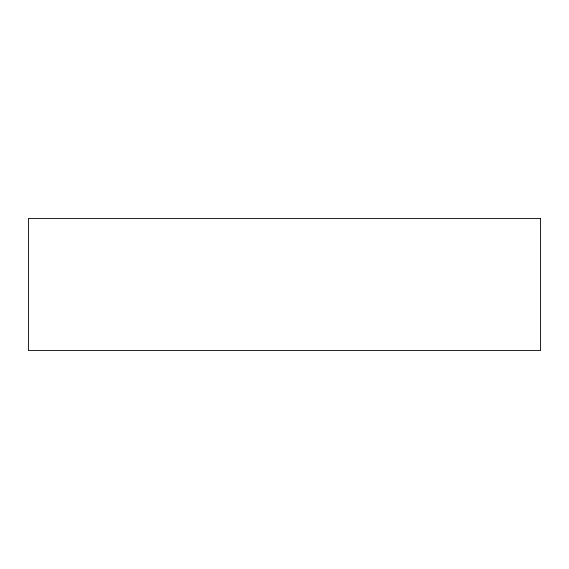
<?xml version="1.0" encoding="UTF-8"?>
<svg xmlns="http://www.w3.org/2000/svg" width="569" height="569" viewBox="0 0 569 569"><rect width="100%" height="100%" fill="white"/><g stroke="black" fill="none" stroke-linecap="round" stroke-linejoin="round"><path stroke-width="0.85" d="M540.55 218.432L28.45 218.432L28.45 350.568L540.55 350.568L540.55 218.432"/></g></svg>
